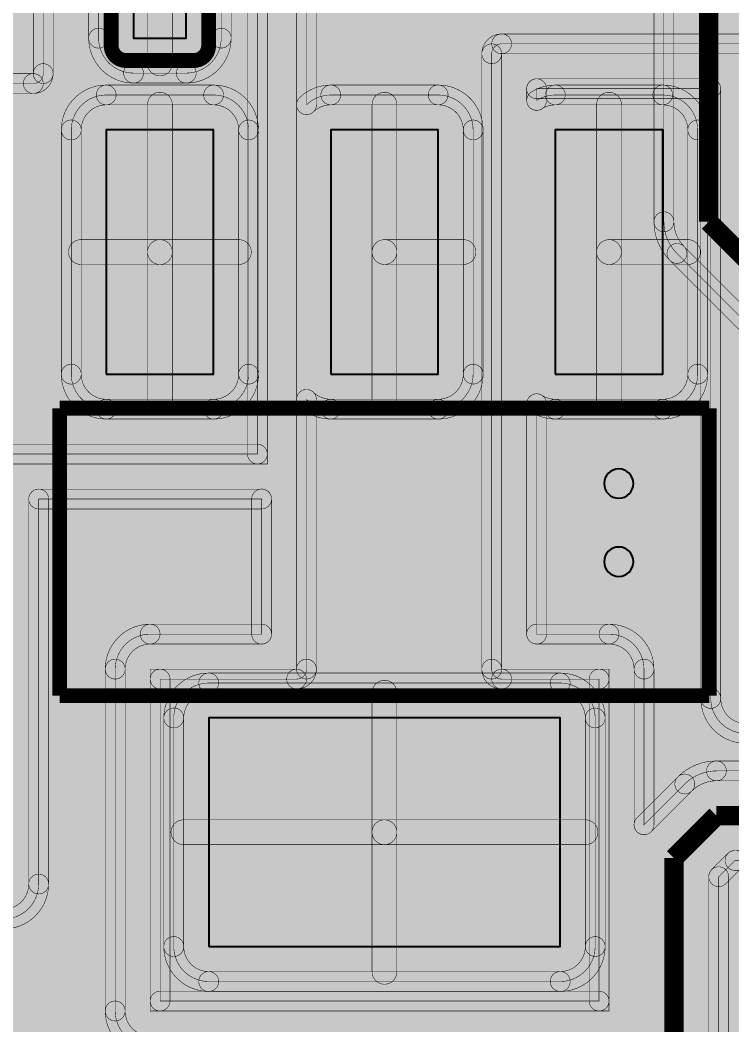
# Model space of a CAD drawing. Header units: millimetres. Extents: x -1.3 to 38.5, y -5.8 to 28.1.
# Drawn here: x 16.97 to 24.26, y 9.66 to 19.94 of the extents above; entities that cross this region are included whole.
import ezdxf

# ---------------------------------------------------------------- set-up
doc = ezdxf.new("R2010")
doc.units = ezdxf.units.MM
for name, color, linetype, true_color in [('Bottom Layer', 7, 'Continuous', 0x008400), ('Hole Layer', 7, 'Continuous', 0xc2c2c2), ('Top Layer', 7, 'Continuous', 0xff0000), ('Top Silkscreen Layer', 7, 'Continuous', 0x008484)]:
    doc.layers.add(name, color=color, linetype=linetype, true_color=true_color)

msp = doc.modelspace()

# ---------------------------------------------------------------- hatches: boundary and pattern name
at = {"layer": 'Bottom Layer'}
for points in [[(35.642, 25.642), (35.642, 0.358), (0.358, 0.358), (0.358, 25.642)], [(26.342, 14.9), (27, 14.242), (27.658, 14.9), (27, 15.558), (26.99, 15.558), (24.478, 18.07), (24.478, 23.192), (24.87, 23.192), (25.228, 23.55), (25.228, 25.25), (24.87, 25.608), (23.17, 25.608), (22.812, 25.25), (22.812, 23.55), (23.17, 23.192), (23.562, 23.192), (23.562, 17.88), (23.562, 17.88), (23.696, 17.556), (23.696, 17.556), (26.342, 14.91)], [(23.664, 17.88), (23.46, 17.88), (23.46, 23.192), (23.664, 23.192)], [(23.46, 17.88), (23.664, 17.88), (23.664, 17.88), (23.46, 17.88)], [(23.624, 17.484), (23.46, 17.88), (23.664, 17.88), (23.768, 17.628)], [(23.624, 17.484), (23.768, 17.628), (23.768, 17.628), (23.624, 17.484)], [(23.624, 17.484), (23.768, 17.628), (26.414, 14.982), (26.27, 14.838)]]:
    msp.add_hatch(color=256, dxfattribs=at).paths.add_polyline_path(points)
at = {"layer": 'Top Layer'}
for points in [[(35.642, 25.642), (35.642, 0.358), (0.358, 0.358), (0.358, 25.642), (24.873, 25.642), (24.847, 25.608), (23.17, 25.608), (22.812, 25.25), (22.812, 23.55), (23.17, 23.192), (24.282, 23.192), (24.282, 22.766), (24.198, 22.685), (23.372, 22.685), (23.085, 22.828), (22.295, 22.828), (22.145, 22.795), (21.995, 22.828), (21.205, 22.828), (20.847, 22.47), (20.847, 21.93), (21.205, 21.572), (21.995, 21.572), (22.145, 21.605), (22.295, 21.572), (23.085, 21.572), (23.372, 21.715), (24.198, 21.715), (24.292, 21.628), (24.205, 21.628), (23.847, 21.27), (23.847, 20.805), (19.843, 20.805), (19.5, 21.058), (19.5, 21.058), (19.028, 21.058), (19.028, 21.64), (18.67, 21.998), (18.13, 21.998), (17.772, 21.64), (17.772, 21.058), (17.103, 21.058), (17.103, 21.058), (16.745, 20.7), (16.745, 20.7), (16.745, 19.755), (16.033, 19.755), (16.041, 19.83), (16.041, 20.37), (15.683, 20.728), (15.117, 20.728), (14.967, 20.695), (14.817, 20.728), (14.252, 20.728), (13.893, 20.37), (13.893, 19.83), (14.049, 19.535), (14.049, 19.528), (14.015, 19.528), (13.729, 19.385), (8.618, 19.385), (8.618, 19.385), (8.275, 19.243), (8.275, 19.243), (8.007, 18.975), (8.007, 18.975), (7.865, 18.632), (7.865, 18.632), (7.865, 18.49), (7.717, 18.2), (7.717, 17.2), (8.075, 16.842), (8.625, 16.842), (8.825, 16.903), (9.025, 16.842), (9.575, 16.842), (9.642, 16.848), (9.542, 16.6), (9.542, 16.6), (9.542, 16.258), (8.8, 16.258), (8.8, 16.258), (8.442, 15.9), (8.442, 15.9), (8.442, 15.758), (8.075, 15.758), (8.075, 15.758), (7.717, 15.4), (7.717, 14.4), (7.865, 14.11), (7.865, 14.032), (7.826, 13.87), (7.826, 13.33), (8.184, 12.972), (8.442, 12.972), (8.442, 12.927), (8.375, 12.933), (6.965, 12.933), (6.965, 12.933), (6.607, 12.575), (6.607, 12.575), (6.607, 11.225), (6.607, 11.225), (6.965, 10.867), (8.375, 10.867), (8.375, 10.867), (8.442, 10.873), (8.442, 9.758), (7.5, 9.758), (7.5, 9.758), (7.142, 9.4), (7.142, 9.4), (7.142, 1.436), (7.142, 1.436), (7.5, 1.078), (7.5, 1.078), (19.1, 1.078), (19.1, 1.078), (19.458, 1.436), (19.458, 1.436), (19.458, 3.642), (25.142, 3.642), (25.142, 3.594), (24.935, 3.628), (24.3, 3.083), (23.665, 3.628), (23.03, 3.083), (22.395, 3.628), (21.753, 2.986), (21.753, 1.604), (22.395, 0.962), (23.03, 1.507), (23.665, 0.962), (24.3, 1.507), (24.935, 0.962), (25.142, 0.996), (25.142, 0.9), (25.142, 0.9), (25.5, 0.542), (25.5, 0.542), (27.4, 0.542), (27.4, 0.542), (27.758, 0.9), (27.758, 0.9), (27.758, 5.708), (27.758, 5.708), (27.4, 6.066), (27.4, 6.066), (21.308, 6.066), (21.308, 6.8), (20.95, 7.158), (20.05, 7.158), (19.692, 6.8), (19.692, 6.066), (17.693, 6.066), (17.693, 6.066), (17.335, 5.708), (17.335, 5.708), (17.335, 5.658), (16.105, 5.658), (16.787, 6.77), (15.54, 8.017), (14.293, 6.77), (14.975, 5.658), (14.2, 5.658), (14.2, 5.658), (13.842, 5.3), (13.842, 5.3), (13.842, 5.15), (13, 5.477), (11.753, 4.23), (12.557, 3.064), (10.903, 3.064), (11.707, 4.23), (11.025, 5.342), (11.8, 5.342), (11.8, 5.342), (12.158, 5.7), (12.158, 5.7), (12.158, 5.85), (13, 5.523), (14.247, 6.77), (13, 8.017), (12.158, 7.69), (12.158, 9.4), (12.158, 9.4), (11.8, 9.758), (11.258, 9.758), (11.258, 12.206), (11.6, 11.954), (11.6, 11.954), (13.187, 11.954), (13.142, 11.78), (13.142, 11.42), (13.5, 11.062), (14.144, 11.062), (14.5, 10.742), (14.5, 10.742), (16.8, 10.742), (16.8, 10.742), (17.158, 11.1), (17.158, 11.1), (17.158, 15.042), (19.442, 15.042), (19.442, 13.658), (18.3, 13.658), (18.3, 13.658), (17.942, 13.3), (17.942, 13.3), (17.942, 9.8), (17.942, 9.8), (18.3, 9.442), (23, 9.442), (23, 9.442), (23.207, 9.508), (23.207, 8.846), (23.03, 8.493), (22.395, 9.038), (21.753, 8.396), (21.753, 7.014), (22.395, 6.372), (23.03, 6.917), (23.665, 6.372), (24.3, 6.917), (24.935, 6.372), (25.57, 6.917), (26.205, 6.372), (26.847, 7.014), (26.847, 7.22), (27.605, 7.22), (27.605, 7.22), (27.754, 7.243), (27.8, 7.242), (28.458, 7.9), (27.8, 8.558), (27.209, 8.19), (26.847, 8.19), (26.847, 8.396), (26.751, 8.735), (26.751, 8.934), (26.907, 9.23), (26.907, 9.77), (26.688, 10.1), (26.907, 10.43), (26.907, 10.97), (26.549, 11.328), (25.983, 11.328), (25.833, 11.295), (25.683, 11.328), (25.117, 11.328), (24.759, 10.97), (24.759, 10.43), (24.915, 10.134), (24.915, 10.066), (24.759, 9.77), (24.759, 9.545), (24.592, 9.378), (24.592, 9.378), (24.45, 9.035), (24.45, 9.035), (24.45, 8.817), (24.3, 8.493), (24.123, 8.846), (24.123, 11.175), (24.29, 11.342), (28.4, 11.342), (28.4, 11.342), (28.724, 11.476), (28.724, 11.476), (29.024, 11.776), (29.024, 11.776), (29.074, 11.836), (29.1, 11.835), (29.3, 11.881), (29.5, 11.835), (29.7, 11.881), (29.9, 11.835), (30.1, 11.881), (30.3, 11.835), (30.5, 11.881), (30.7, 11.835), (30.9, 11.881), (31.1, 11.835), (31.3, 11.881), (31.5, 11.835), (31.958, 12.293), (31.958, 12.742), (32.407, 12.742), (32.865, 13.2), (32.819, 13.401), (32.865, 13.601), (32.819, 13.8), (32.865, 14), (32.819, 14.2), (32.865, 14.4), (32.865, 14.417), (33.4, 14.142), (34.058, 14.8), (33.4, 15.458), (33.39, 15.458), (33.324, 15.524), (33.324, 15.524), (33.291, 15.554), (33.291, 15.554), (33.558, 15.9), (33.558, 15.9), (33.558, 16.872), (34.24, 16.872), (34.598, 17.23), (34.598, 17.77), (34.598, 17.77), (34.24, 18.128), (33.558, 18.128), (33.558, 20.5), (33.558, 20.5), (33.2, 20.858), (33.2, 20.858), (27.956, 20.858), (27.956, 22.566), (28.6, 22.042), (29.073, 22.242), (29.94, 22.242), (29.94, 22.242), (30.264, 22.376), (30.264, 22.376), (31.174, 23.286), (31.64, 23.192), (32.848, 24.4), (31.64, 25.608), (30.432, 24.4), (30.526, 23.934), (29.75, 23.158), (29.073, 23.158), (29.035, 23.194), (29.1, 23.192), (30.308, 24.4), (29.1, 25.608), (27.956, 24.787), (27.956, 25.409), (27.956, 25.409), (27.87, 25.642)], [(22.898, 13.198), (22.898, 9.902), (18.402, 9.902), (18.402, 13.198), (19.8, 13.198), (19.8, 13.198), (19.902, 13.3), (19.902, 13.3), (19.902, 16.062), (20.15, 15.962), (21.25, 15.962), (21.608, 16.32), (21.608, 18.82), (21.25, 19.178), (20.15, 19.178), (19.902, 19.078), (19.902, 20.345), (25.145, 20.345), (25.221, 20.38), (25.221, 20.38), (25.295, 20.372), (26.085, 20.372), (26.443, 20.73), (26.443, 21.27), (26.107, 21.628), (26.274, 21.93), (26.274, 22.47), (25.916, 22.828), (25.35, 22.828), (25.252, 22.815), (25.252, 23.653), (25.252, 23.653), (25.247, 23.727), (25.247, 25.308), (25.763, 25.308), (25.352, 24.4), (26.56, 23.192), (27.496, 23.636), (27.496, 20.5), (27.598, 20.398), (27.598, 20.398), (33.098, 20.398), (33.098, 18.128), (32.36, 18.128), (32.002, 17.77), (32.002, 17.23), (32.002, 17.23), (32.36, 16.872), (33.098, 16.872), (33.098, 16.002), (32.865, 16.002), (32.407, 16.458), (31.958, 16.458), (31.958, 16.657), (31.958, 16.907), (31.958, 17.5), (31.958, 17.5), (31.949, 17.591), (31.958, 17.7), (31.902, 17.967), (31.902, 19.6), (31.8, 19.702), (31.8, 19.702), (25.1, 19.702), (24.998, 19.6), (24.998, 19.6), (24.998, 16.9), (25.1, 16.798), (25.1, 16.798), (26.845, 16.798), (26.947, 16.9), (26.947, 16.9), (26.947, 16.975), (26.995, 16.972), (27.785, 16.972), (28.143, 17.316), (28.2, 17.298), (28.2, 17.298), (28.461, 17.298), (28.242, 16.907), (28.242, 16.458), (27.793, 16.458), (27.546, 16.386), (27.4, 16.386), (27.1, 16.458), (26.801, 16.386), (25.1, 16.386), (24.998, 16.285), (24.998, 16.285), (24.998, 13.8), (25.1, 13.698), (25.1, 13.698), (25.172, 13.698), (25.172, 13.102), (24.502, 13.102), (24.502, 19.6), (24.4, 19.702), (24.4, 19.702), (21.9, 19.702), (21.798, 19.6), (21.798, 19.6), (21.798, 13.3), (21.9, 13.198), (21.9, 13.198)], [(15.984, 11.202), (16.058, 11.42), (16.058, 11.78), (15.7, 12.138), (14.77, 12.138), (14.77, 12.138), (14.602, 12.096), (14.602, 12.428), (14.778, 12.382), (16.279, 12.382), (16.637, 12.74), (16.637, 16.06), (16.279, 16.418), (14.778, 16.418), (14.778, 16.418), (14.602, 16.372), (14.602, 16.698), (14.955, 16.698), (15.057, 16.8), (15.057, 16.8), (15.057, 17.084), (15.15, 17.072), (15.716, 17.072), (16.074, 17.43), (16.074, 17.97), (15.908, 18.272), (16.253, 18.63), (16.253, 19.17), (16.231, 19.295), (17.103, 19.295), (17.205, 19.397), (17.205, 19.397), (17.205, 20.598), (17.775, 20.598), (17.772, 20.55), (17.772, 19.76), (18.13, 19.402), (18.67, 19.402), (19.028, 19.76), (19.028, 20.55), (19.025, 20.598), (19.398, 20.598), (19.398, 15.502), (16.8, 15.502), (16.8, 15.502), (16.698, 15.4), (16.698, 15.4), (16.698, 11.202)], [(17.306, 19.397), (17.103, 19.397), (17.103, 20.598), (17.306, 20.598)], [(19.297, 20.598), (19.5, 20.598), (19.5, 15.502), (19.297, 15.502)], [(17.67, 20.55), (17.874, 20.55), (17.874, 19.76), (17.67, 19.76)], [(19.13, 19.76), (18.927, 19.76), (18.927, 20.55), (19.13, 20.55)], [(20.003, 19.078), (19.8, 19.078), (19.8, 20.345), (20.003, 20.345)], [(18.273, 20.155), (18.527, 20.155), (18.527, 19.501), (18.273, 19.501)], [(18.13, 19.3), (17.67, 19.76), (17.874, 19.76), (18.13, 19.503)], [(19.13, 19.76), (18.67, 19.3), (18.67, 19.503), (18.927, 19.76)], [(21.697, 19.6), (21.9, 19.803), (21.9, 19.6)], [(21.9, 19.6), (21.9, 19.803), (24.4, 19.803), (24.4, 19.6)], [(21.697, 19.6), (21.9, 19.6), (21.9, 19.6), (21.697, 19.6)], [(21.9, 13.3), (21.697, 13.3), (21.697, 19.6), (21.9, 19.6)], [(18.13, 19.3), (18.13, 19.503), (18.67, 19.503), (18.67, 19.3)], [(16.231, 19.193), (16.231, 19.397), (17.103, 19.397), (17.103, 19.193)], [(17.306, 19.397), (17.103, 19.193), (17.103, 19.397)], [(17.306, 19.397), (17.103, 19.397), (17.103, 19.397), (17.306, 19.397)], [(22.258, 19.14), (22.258, 19.344), (24.042, 19.344), (24.042, 19.14)], [(17.39, 18.82), (17.85, 19.28), (17.85, 19.077), (17.594, 18.82)], [(17.85, 19.077), (17.85, 19.28), (18.95, 19.28), (18.95, 19.077)], [(18.95, 19.28), (19.41, 18.82), (19.207, 18.82), (18.95, 19.077)], [(19.831, 19.151), (20.15, 19.28), (20.15, 19.077), (19.972, 19.005)], [(20.15, 19.077), (20.15, 19.28), (21.25, 19.28), (21.25, 19.077)], [(21.25, 19.28), (21.71, 18.82), (21.507, 18.82), (21.25, 19.077)], [(22.36, 19.122), (22.157, 19.122), (22.157, 19.242), (22.36, 19.242)], [(22.204, 19.208), (22.45, 19.28), (22.45, 19.077), (22.313, 19.037)], [(23.358, 11.706), (23.358, 13.3), (23.358, 13.3), (23, 13.658), (23, 13.658), (22.258, 13.658), (22.258, 16.018), (22.45, 15.962), (23.55, 15.962), (23.908, 16.32), (23.908, 18.82), (23.55, 19.178), (22.45, 19.178), (22.258, 19.122), (22.258, 19.242), (24.042, 19.242), (24.042, 13), (24.042, 13), (24.4, 12.642), (24.4, 12.642), (27, 12.642), (27, 12.642), (27.358, 13), (27.358, 13), (27.358, 13.042), (27.363, 13.042), (27.793, 12.742), (28.242, 12.742), (28.242, 12.543), (28.242, 12.293), (28.242, 12.29), (28.21, 12.258), (24.1, 12.258), (24.1, 12.258), (23.776, 12.124), (23.776, 12.124)], [(22.45, 19.077), (22.45, 19.28), (23.55, 19.28), (23.55, 19.077)], [(23.55, 19.28), (24.01, 18.82), (23.807, 18.82), (23.55, 19.077)], [(23.94, 19.242), (24.144, 19.242), (24.144, 13), (23.94, 13)], [(17.492, 16.32), (17.85, 15.962), (18.95, 15.962), (19.308, 16.32), (19.308, 18.82), (18.95, 19.178), (17.85, 19.178), (17.492, 18.82)], [(18.527, 17.57), (18.273, 17.57), (18.273, 19.079), (18.527, 19.079)], [(20.827, 17.57), (20.573, 17.57), (20.573, 19.079), (20.827, 19.079)], [(23.127, 17.57), (22.873, 17.57), (22.873, 19.079), (23.127, 19.079)], [(17.39, 18.82), (17.594, 18.82), (17.594, 16.32), (17.39, 16.32)], [(19.41, 16.32), (19.207, 16.32), (19.207, 18.82), (19.41, 18.82)], [(21.71, 16.32), (21.507, 16.32), (21.507, 18.82), (21.71, 18.82)], [(24.01, 16.32), (23.807, 16.32), (23.807, 18.82), (24.01, 18.82)], [(17.591, 17.443), (17.591, 17.697), (18.4, 17.697), (18.4, 17.443)], [(18.4, 17.443), (18.4, 17.697), (19.209, 17.697), (19.209, 17.443)], [(20.7, 17.443), (20.7, 17.697), (21.509, 17.697), (21.509, 17.443)], [(23, 17.443), (23, 17.697), (23.809, 17.697), (23.809, 17.443)], [(18.273, 17.57), (18.527, 17.57), (18.527, 16.061), (18.273, 16.061)], [(20.573, 17.57), (20.827, 17.57), (20.827, 16.061), (20.573, 16.061)], [(22.873, 17.57), (23.127, 17.57), (23.127, 16.061), (22.873, 16.061)], [(17.85, 15.86), (17.39, 16.32), (17.594, 16.32), (17.85, 16.063)], [(19.41, 16.32), (18.95, 15.86), (18.95, 16.063), (19.207, 16.32)], [(21.71, 16.32), (21.25, 15.86), (21.25, 16.063), (21.507, 16.32)], [(24.01, 16.32), (23.55, 15.86), (23.55, 16.063), (23.807, 16.32)], [(17.85, 15.86), (17.85, 16.063), (18.95, 16.063), (18.95, 15.86)], [(20.003, 13.3), (19.8, 13.3), (19.8, 16.062), (20.003, 16.062)], [(20.15, 15.86), (19.831, 15.989), (19.972, 16.135), (20.15, 16.063)], [(20.15, 15.86), (20.15, 16.063), (21.25, 16.063), (21.25, 15.86)], [(22.45, 15.86), (22.204, 15.932), (22.313, 16.103), (22.45, 16.063)], [(22.45, 15.86), (22.45, 16.063), (23.55, 16.063), (23.55, 15.86)], [(22.36, 13.658), (22.157, 13.658), (22.157, 16.018), (22.36, 16.018)], [(16.8, 15.4), (16.8, 15.603), (19.398, 15.603), (19.398, 15.4)], [(17.158, 14.94), (17.158, 15.143), (19.442, 15.143), (19.442, 14.94)], [(17.26, 11.1), (17.057, 11.1), (17.057, 15.042), (17.26, 15.042)], [(19.34, 15.042), (19.544, 15.042), (19.544, 13.658), (19.34, 13.658)], [(17.84, 13.3), (18.3, 13.76), (18.3, 13.557), (18.044, 13.3)], [(18.3, 13.557), (18.3, 13.76), (19.442, 13.76), (19.442, 13.557)], [(18.3, 13.557), (18.3, 13.76), (18.3, 13.76), (18.3, 13.557)], [(22.258, 13.557), (22.258, 13.76), (23, 13.76), (23, 13.557)], [(23, 13.76), (23.46, 13.3), (23.257, 13.3), (23, 13.557)], [(23, 13.557), (23, 13.76), (23, 13.76), (23, 13.557)], [(17.84, 13.3), (18.044, 13.3), (18.044, 13.3), (17.84, 13.3)], [(17.84, 13.3), (18.044, 13.3), (18.044, 9.8), (17.84, 9.8)], [(18.402, 13.097), (18.402, 13.3), (19.8, 13.3), (19.8, 13.097)], [(19.8, 13.097), (19.8, 13.3), (19.8, 13.3), (19.8, 13.097)], [(20.003, 13.3), (19.8, 13.097), (19.8, 13.3)], [(20.003, 13.3), (19.8, 13.3), (19.8, 13.3), (20.003, 13.3)], [(21.9, 13.097), (21.697, 13.3), (21.9, 13.3)], [(21.9, 13.097), (21.9, 13.3), (21.9, 13.3), (21.9, 13.097)], [(21.9, 13.097), (21.9, 13.3), (22.898, 13.3), (22.898, 13.097)], [(23.46, 11.706), (23.257, 11.706), (23.257, 13.3), (23.46, 13.3)], [(23.46, 13.3), (23.257, 13.3), (23.257, 13.3), (23.46, 13.3)], [(18.3, 13.198), (18.503, 13.198), (18.503, 9.902), (18.3, 9.902)], [(18.44, 12.8), (18.9, 13.26), (18.9, 13.057), (18.644, 12.8)], [(18.9, 13.057), (18.9, 13.26), (22.5, 13.26), (22.5, 13.057)], [(22.5, 13.26), (22.96, 12.8), (22.757, 12.8), (22.5, 13.057)], [(22.797, 13.198), (23, 13.198), (23, 9.902), (22.797, 9.902)], [(22.5, 10.102), (22.858, 10.46), (22.858, 12.8), (22.5, 13.158), (18.9, 13.158), (18.542, 12.8), (18.542, 10.46), (18.542, 10.46), (18.9, 10.102)], [(20.827, 11.63), (20.573, 11.63), (20.573, 13.059), (20.827, 13.059)], [(23.94, 13), (24.144, 13), (24.144, 13), (23.94, 13)], [(24.4, 12.54), (23.94, 13), (24.144, 13), (24.4, 12.743)], [(18.44, 12.8), (18.644, 12.8), (18.644, 10.46), (18.44, 10.46)], [(22.96, 10.46), (22.757, 10.46), (22.757, 12.8), (22.96, 12.8)], [(23.704, 12.196), (24.1, 12.36), (24.1, 12.157), (23.848, 12.052)], [(24.1, 12.157), (24.1, 12.36), (28.21, 12.36), (28.21, 12.157)], [(24.1, 12.157), (24.1, 12.36), (24.1, 12.36), (24.1, 12.157)], [(23.43, 11.634), (23.286, 11.778), (23.704, 12.196), (23.848, 12.052)], [(23.848, 12.052), (23.704, 12.196), (23.704, 12.196), (23.848, 12.052)], [(18.641, 11.503), (18.641, 11.757), (20.7, 11.757), (20.7, 11.503)], [(20.7, 11.503), (20.7, 11.757), (22.759, 11.757), (22.759, 11.503)], [(20.573, 11.63), (20.827, 11.63), (20.827, 10.201), (20.573, 10.201)], [(24.195, 11.103), (24.051, 11.247), (24.218, 11.414), (24.362, 11.27)], [(24.225, 8.846), (24.022, 8.846), (24.022, 11.175), (24.225, 11.175)], [(17.26, 11.1), (16.8, 10.64), (16.8, 10.843), (17.057, 11.1)], [(17.26, 11.1), (17.057, 11.1), (17.057, 11.1), (17.26, 11.1)], [(18.44, 10.46), (18.644, 10.46), (18.644, 10.46), (18.44, 10.46)], [(18.9, 10), (18.44, 10.46), (18.644, 10.46), (18.9, 10.204)], [(22.96, 10.46), (22.5, 10), (22.5, 10.204), (22.757, 10.46)], [(18.9, 10), (18.9, 10.204), (22.5, 10.204), (22.5, 10)], [(18.402, 9.8), (18.402, 10.003), (22.898, 10.003), (22.898, 9.8)], [(17.84, 9.8), (18.044, 9.8), (18.044, 9.8), (17.84, 9.8)], [(18.3, 9.34), (17.84, 9.8), (18.044, 9.8), (18.3, 9.543)]]:
    msp.add_hatch(color=256, dxfattribs=at).paths.add_polyline_path(points)

# ---------------------------------------------------------------- linework, layer by layer
at = {"layer": 'Bottom Layer', "const_width": 0.00508}
for points in [[(26.342, 14.9, 0.414214), (27, 14.242, 0.414214), (27.658, 14.9, 0.414214), (27, 15.558, 0.003857), (26.99, 15.558), (24.478, 18.07), (24.478, 23.192), (24.87, 23.192, 0.414214), (25.228, 23.55), (25.228, 25.25, 0.414214), (24.87, 25.608), (23.17, 25.608, 0.414214), (22.812, 25.25), (22.812, 23.55, 0.414214), (23.17, 23.192), (23.562, 23.192), (23.562, 17.88), (23.562, 17.88, 0.198912), (23.696, 17.556), (23.696, 17.556), (26.342, 14.91, 0.003857)], [(23.664, 17.88, -1), (23.46, 17.88), (23.46, 23.192, -1), (23.664, 23.192)], [(23.46, 17.88, -1), (23.664, 17.88), (23.664, 17.88, -1), (23.46, 17.88)], [(23.624, 17.484, -0.198912), (23.46, 17.88, -1), (23.664, 17.88, 0.198912), (23.768, 17.628, -1)], [(23.624, 17.484, -1), (23.768, 17.628), (23.768, 17.628, -1), (23.624, 17.484)], [(23.624, 17.484, -1), (23.768, 17.628), (26.414, 14.982, -1), (26.27, 14.838)]]:
    msp.add_lwpolyline(points, format="xyb", close=True, dxfattribs=at)
at = {"layer": 'Bottom Layer', "const_width": 0.2}
for points in [[(24.02, 17.88), (24.02, 24.4)], [(27, 14.9), (24.02, 17.88)]]:
    msp.add_lwpolyline(points, dxfattribs=at)
at = {"layer": 'Hole Layer'}
for points in [[(22.95, 15.2, 1), (23.25, 15.2), (23.25, 15.2, 1), (22.95, 15.2)], [(22.95, 14.4, 1), (23.25, 14.4), (23.25, 14.4, 1), (22.95, 14.4)]]:
    msp.add_lwpolyline(points, format="xyb", dxfattribs=at)
at = {"layer": 'Top Layer', "const_width": 0.00508}
msp.add_lwpolyline([(17.103, 20.7), (19.5, 20.7), (19.5, 15.4), (16.8, 15.4), (16.8, 11.1), (14.5, 11.1), (14.5, 16.8), (14.955, 16.8), (14.955, 19.397), (17.103, 19.397)], close=True, dxfattribs=at)
for points in [[(17.306, 19.397, -1), (17.103, 19.397), (17.103, 20.598, -1), (17.306, 20.598)], [(19.297, 20.598, -1), (19.5, 20.598), (19.5, 15.502, -1), (19.297, 15.502)], [(17.67, 20.55, -1), (17.874, 20.55), (17.874, 19.76, -1), (17.67, 19.76)], [(19.13, 19.76, -1), (18.927, 19.76), (18.927, 20.55, -1), (19.13, 20.55)], [(20.003, 19.078, -1), (19.8, 19.078), (19.8, 20.345, -1), (20.003, 20.345)], [(18.273, 20.155, -1), (18.527, 20.155), (18.527, 19.501, -1), (18.273, 19.501)], [(18.13, 19.3, -0.414214), (17.67, 19.76, -1), (17.874, 19.76, 0.414214), (18.13, 19.503, -1)], [(19.13, 19.76, -0.414214), (18.67, 19.3, -1), (18.67, 19.503, 0.414214), (18.927, 19.76, -1)], [(21.697, 19.6, -0.414214), (21.9, 19.803, -1), (21.9, 19.6, -1)], [(21.9, 19.6, -1), (21.9, 19.803), (24.4, 19.803, -1), (24.4, 19.6)], [(21.697, 19.6, -1), (21.9, 19.6), (21.9, 19.6, -1), (21.697, 19.6)], [(21.9, 13.3, -1), (21.697, 13.3), (21.697, 19.6, -1), (21.9, 19.6)], [(17.306, 19.397, -0.414214), (17.103, 19.193, -1), (17.103, 19.397, -1)], [(17.306, 19.397, -1), (17.103, 19.397), (17.103, 19.397, -1), (17.306, 19.397)], [(18.13, 19.3, -1), (18.13, 19.503), (18.67, 19.503, -1), (18.67, 19.3)], [(16.231, 19.193, -1), (16.231, 19.397), (17.103, 19.397, -1), (17.103, 19.193)], [(22.36, 19.122, -1), (22.157, 19.122), (22.157, 19.242, -1), (22.36, 19.242)], [(22.258, 19.14, -1), (22.258, 19.344), (24.042, 19.344, -1), (24.042, 19.14)], [(23.94, 19.242, -1), (24.144, 19.242), (24.144, 13, -1), (23.94, 13)], [(17.39, 18.82, -0.414214), (17.85, 19.28, -1), (17.85, 19.077, 0.414214), (17.594, 18.82, -1)], [(17.85, 19.077, -1), (17.85, 19.28), (18.95, 19.28, -1), (18.95, 19.077)], [(18.95, 19.28, -0.414214), (19.41, 18.82, -1), (19.207, 18.82, 0.414214), (18.95, 19.077, -1)], [(19.831, 19.151, -0.193995), (20.15, 19.28, -1), (20.15, 19.077, 0.193995), (19.972, 19.005, -1)], [(20.15, 19.077, -1), (20.15, 19.28), (21.25, 19.28, -1), (21.25, 19.077)], [(21.25, 19.28, -0.414214), (21.71, 18.82, -1), (21.507, 18.82, 0.414214), (21.25, 19.077, -1)], [(22.204, 19.208, -0.142263), (22.45, 19.28, -1), (22.45, 19.077, 0.142263), (22.313, 19.037, -1)], [(22.45, 19.077, -1), (22.45, 19.28), (23.55, 19.28, -1), (23.55, 19.077)], [(23.55, 19.28, -0.414214), (24.01, 18.82, -1), (23.807, 18.82, 0.414214), (23.55, 19.077, -1)], [(17.492, 16.32, 0.414214), (17.85, 15.962), (18.95, 15.962, 0.414214), (19.308, 16.32), (19.308, 18.82, 0.414214), (18.95, 19.178), (17.85, 19.178, 0.414214), (17.492, 18.82)], [(18.527, 17.57, -1), (18.273, 17.57), (18.273, 19.079, -1), (18.527, 19.079)], [(20.827, 17.57, -1), (20.573, 17.57), (20.573, 19.079, -1), (20.827, 19.079)], [(23.127, 17.57, -1), (22.873, 17.57), (22.873, 19.079, -1), (23.127, 19.079)], [(17.39, 18.82, -1), (17.594, 18.82), (17.594, 16.32, -1), (17.39, 16.32)], [(19.41, 16.32, -1), (19.207, 16.32), (19.207, 18.82, -1), (19.41, 18.82)], [(21.71, 16.32, -1), (21.507, 16.32), (21.507, 18.82, -1), (21.71, 18.82)], [(24.01, 16.32, -1), (23.807, 16.32), (23.807, 18.82, -1), (24.01, 18.82)], [(17.591, 17.443, -1), (17.591, 17.697), (18.4, 17.697, -1), (18.4, 17.443)], [(18.273, 17.57, -1), (18.527, 17.57), (18.527, 16.061, -1), (18.273, 16.061)], [(18.4, 17.443, -1), (18.4, 17.697), (19.209, 17.697, -1), (19.209, 17.443)], [(20.573, 17.57, -1), (20.827, 17.57), (20.827, 16.061, -1), (20.573, 16.061)], [(20.7, 17.443, -1), (20.7, 17.697), (21.509, 17.697, -1), (21.509, 17.443)], [(22.873, 17.57, -1), (23.127, 17.57), (23.127, 16.061, -1), (22.873, 16.061)], [(23, 17.443, -1), (23, 17.697), (23.809, 17.697, -1), (23.809, 17.443)], [(17.85, 15.86, -0.414214), (17.39, 16.32, -1), (17.594, 16.32, 0.414214), (17.85, 16.063, -1)], [(19.41, 16.32, -0.414214), (18.95, 15.86, -1), (18.95, 16.063, 0.414214), (19.207, 16.32, -1)], [(21.71, 16.32, -0.414214), (21.25, 15.86, -1), (21.25, 16.063, 0.414214), (21.507, 16.32, -1)], [(24.01, 16.32, -0.414214), (23.55, 15.86, -1), (23.55, 16.063, 0.414214), (23.807, 16.32, -1)], [(20.003, 13.3, -1), (19.8, 13.3), (19.8, 16.062, -1), (20.003, 16.062)], [(20.15, 15.86, -0.193995), (19.831, 15.989, -1), (19.972, 16.135, 0.193995), (20.15, 16.063, -1)], [(17.85, 15.86, -1), (17.85, 16.063), (18.95, 16.063, -1), (18.95, 15.86)], [(20.15, 15.86, -1), (20.15, 16.063), (21.25, 16.063, -1), (21.25, 15.86)], [(22.36, 13.658, -1), (22.157, 13.658), (22.157, 16.018, -1), (22.36, 16.018)], [(22.45, 15.86, -0.142263), (22.204, 15.932, -1), (22.313, 16.103, 0.142263), (22.45, 16.063, -1)], [(22.45, 15.86, -1), (22.45, 16.063), (23.55, 16.063, -1), (23.55, 15.86)], [(16.8, 15.4, -1), (16.8, 15.603), (19.398, 15.603, -1), (19.398, 15.4)], [(17.26, 11.1, -1), (17.057, 11.1), (17.057, 15.042, -1), (17.26, 15.042)], [(17.158, 14.94, -1), (17.158, 15.143), (19.442, 15.143, -1), (19.442, 14.94)], [(19.34, 15.042, -1), (19.544, 15.042), (19.544, 13.658, -1), (19.34, 13.658)], [(17.84, 13.3, -0.414214), (18.3, 13.76, -1), (18.3, 13.557, 0.414214), (18.044, 13.3, -1)], [(18.3, 13.557, -1), (18.3, 13.76), (19.442, 13.76, -1), (19.442, 13.557)], [(18.3, 13.557, -1), (18.3, 13.76), (18.3, 13.76, -1), (18.3, 13.557)], [(22.258, 13.557, -1), (22.258, 13.76), (23, 13.76, -1), (23, 13.557)], [(23, 13.76, -0.414214), (23.46, 13.3, -1), (23.257, 13.3, 0.414214), (23, 13.557, -1)], [(23, 13.557, -1), (23, 13.76), (23, 13.76, -1), (23, 13.557)], [(17.84, 13.3, -1), (18.044, 13.3), (18.044, 13.3, -1), (17.84, 13.3)], [(17.84, 13.3, -1), (18.044, 13.3), (18.044, 9.8, -1), (17.84, 9.8)], [(20.003, 13.3, -0.414214), (19.8, 13.097, -1), (19.8, 13.3, -1)], [(20.003, 13.3, -1), (19.8, 13.3), (19.8, 13.3, -1), (20.003, 13.3)], [(21.9, 13.097, -0.414214), (21.697, 13.3, -1), (21.9, 13.3, -1)], [(23.46, 11.706, -1), (23.257, 11.706), (23.257, 13.3, -1), (23.46, 13.3)], [(23.46, 13.3, -1), (23.257, 13.3), (23.257, 13.3, -1), (23.46, 13.3)], [(18.3, 13.198, -1), (18.503, 13.198), (18.503, 9.902, -1), (18.3, 9.902)], [(18.402, 13.097, -1), (18.402, 13.3), (19.8, 13.3, -1), (19.8, 13.097)], [(19.8, 13.097, -1), (19.8, 13.3), (19.8, 13.3, -1), (19.8, 13.097)], [(21.9, 13.097, -1), (21.9, 13.3), (21.9, 13.3, -1), (21.9, 13.097)], [(21.9, 13.097, -1), (21.9, 13.3), (22.898, 13.3, -1), (22.898, 13.097)], [(22.797, 13.198, -1), (23, 13.198), (23, 9.902, -1), (22.797, 9.902)], [(18.44, 12.8, -0.414214), (18.9, 13.26, -1), (18.9, 13.057, 0.414214), (18.644, 12.8, -1)], [(18.9, 13.057, -1), (18.9, 13.26), (22.5, 13.26, -1), (22.5, 13.057)], [(20.827, 11.63, -1), (20.573, 11.63), (20.573, 13.059, -1), (20.827, 13.059)], [(22.5, 13.26, -0.414214), (22.96, 12.8, -1), (22.757, 12.8, 0.414214), (22.5, 13.057, -1)], [(22.5, 10.102, 0.414214), (22.858, 10.46), (22.858, 12.8, 0.414214), (22.5, 13.158), (18.9, 13.158, 0.414214), (18.542, 12.8), (18.542, 10.46), (18.542, 10.46, 0.414214), (18.9, 10.102)], [(23.94, 13, -1), (24.144, 13), (24.144, 13, -1), (23.94, 13)], [(24.4, 12.54, -0.414214), (23.94, 13, -1), (24.144, 13, 0.414214), (24.4, 12.743, -1)], [(18.44, 12.8, -1), (18.644, 12.8), (18.644, 10.46, -1), (18.44, 10.46)], [(22.96, 10.46, -1), (22.757, 10.46), (22.757, 12.8, -1), (22.96, 12.8)], [(23.704, 12.196, -0.198912), (24.1, 12.36, -1), (24.1, 12.157, 0.198912), (23.848, 12.052, -1)], [(24.1, 12.157, -1), (24.1, 12.36), (28.21, 12.36, -1), (28.21, 12.157)], [(24.1, 12.157, -1), (24.1, 12.36), (24.1, 12.36, -1), (24.1, 12.157)], [(23.43, 11.634, -1), (23.286, 11.778), (23.704, 12.196, -1), (23.848, 12.052)], [(23.848, 12.052, -1), (23.704, 12.196), (23.704, 12.196, -1), (23.848, 12.052)], [(18.641, 11.503, -1), (18.641, 11.757), (20.7, 11.757, -1), (20.7, 11.503)], [(20.573, 11.63, -1), (20.827, 11.63), (20.827, 10.201, -1), (20.573, 10.201)], [(20.7, 11.503, -1), (20.7, 11.757), (22.759, 11.757, -1), (22.759, 11.503)], [(24.195, 11.103, -1), (24.051, 11.247), (24.218, 11.414, -1), (24.362, 11.27)], [(24.29, 11.24, -1), (24.29, 11.443), (28.4, 11.443, -1), (28.4, 11.24)], [(24.225, 8.846, -1), (24.022, 8.846), (24.022, 11.175, -1), (24.225, 11.175)], [(17.26, 11.1, -0.414214), (16.8, 10.64, -1), (16.8, 10.843, 0.414214), (17.057, 11.1, -1)], [(17.26, 11.1, -1), (17.057, 11.1), (17.057, 11.1, -1), (17.26, 11.1)], [(18.44, 10.46, -1), (18.644, 10.46), (18.644, 10.46, -1), (18.44, 10.46)], [(18.9, 10, -0.414214), (18.44, 10.46, -1), (18.644, 10.46, 0.414214), (18.9, 10.204, -1)], [(22.96, 10.46, -0.414214), (22.5, 10, -1), (22.5, 10.204, 0.414214), (22.757, 10.46, -1)], [(18.9, 10, -1), (18.9, 10.204), (22.5, 10.204, -1), (22.5, 10)], [(18.402, 9.8, -1), (18.402, 10.003), (22.898, 10.003, -1), (22.898, 9.8)], [(17.84, 9.8, -1), (18.044, 9.8), (18.044, 9.8, -1), (17.84, 9.8)], [(18.3, 9.34, -0.414214), (17.84, 9.8, -1), (18.044, 9.8, 0.414214), (18.3, 9.543, -1)]]:
    msp.add_lwpolyline(points, format="xyb", close=True, dxfattribs=at)
for points in [[(16.231, 19.295), (17.103, 19.295, 0.414214), (17.205, 19.397), (17.205, 19.397), (17.205, 20.598), (17.775, 20.598, 0.033929), (17.772, 20.55), (17.772, 19.76, 0.414214), (18.13, 19.402), (18.67, 19.402, 0.414214), (19.028, 19.76), (19.028, 20.55, 0.033929), (19.025, 20.598), (19.398, 20.598), (19.398, 15.502), (16.8, 15.502)], [(24.4, 19.702), (21.9, 19.702, 0.414214), (21.798, 19.6), (21.798, 19.6), (21.798, 13.3, 0.414214), (21.9, 13.198), (21.9, 13.198), (22.898, 13.198), (22.898, 9.902), (18.402, 9.902), (18.402, 13.198), (19.8, 13.198), (19.8, 13.198, 0.414214), (19.902, 13.3), (19.902, 13.3), (19.902, 16.062, 0.193995), (20.15, 15.962), (21.25, 15.962, 0.414214), (21.608, 16.32), (21.608, 18.82, 0.414214), (21.25, 19.178), (20.15, 19.178, 0.193995), (19.902, 19.078), (19.902, 20.345)], [(28.21, 12.258), (24.1, 12.258), (24.1, 12.258, 0.198912), (23.776, 12.124), (23.776, 12.124), (23.358, 11.706), (23.358, 13.3), (23.358, 13.3, 0.414214), (23, 13.658), (23, 13.658), (22.258, 13.658), (22.258, 16.018, 0.142263), (22.45, 15.962), (23.55, 15.962, 0.414214), (23.908, 16.32), (23.908, 18.82, 0.414214), (23.55, 19.178), (22.45, 19.178, 0.142263), (22.258, 19.122), (22.258, 19.242), (24.042, 19.242), (24.042, 13), (24.042, 13, 0.414214), (24.4, 12.642)], [(16.8, 10.742, 0.414214), (17.158, 11.1), (17.158, 11.1), (17.158, 15.042), (19.442, 15.042), (19.442, 13.658), (18.3, 13.658), (18.3, 13.658, 0.414214), (17.942, 13.3), (17.942, 13.3), (17.942, 9.8), (17.942, 9.8, 0.414214), (18.3, 9.442)], [(24.123, 8.846), (24.123, 11.175), (24.29, 11.342), (28.4, 11.342), (28.4, 11.342, 0.198912), (28.724, 11.476), (28.724, 11.476), (29.024, 11.776)]]:
    msp.add_lwpolyline(points, format="xyb", dxfattribs=at)
at = {"layer": 'Top Layer'}
for points in [[(18.67, 20.55), (18.13, 20.55), (18.13, 19.76), (18.67, 19.76)], [(17.85, 16.32), (18.95, 16.32), (18.95, 18.82), (17.85, 18.82)], [(20.15, 16.32), (21.25, 16.32), (21.25, 18.82), (20.15, 18.82)], [(22.45, 16.32), (23.55, 16.32), (23.55, 18.82), (22.45, 18.82)], [(18.9, 10.46), (22.5, 10.46), (22.5, 12.8), (18.9, 12.8)]]:
    msp.add_lwpolyline(points, close=True, dxfattribs=at)
for points, const_width in [([(19.8, 20.447), (19.8, 13.3), (18.3, 13.3), (18.3, 9.8), (23, 9.8), (23, 13.3), (21.9, 13.3), (21.9, 19.6), (24.4, 19.6)], 0.00508), ([(23.665, 11.365), (24.1, 11.8)], 0.2), ([(24.1, 11.8), (28.4, 11.8)], 0.2), ([(23.665, 7.705), (23.665, 11.365)], 0.2)]:
    msp.add_lwpolyline(points, dxfattribs=dict(at, const_width=const_width))
at = {"layer": 'Top Silkscreen Layer', "const_width": 0.152}
for points in [[(17.901, 20.474), (17.901, 19.684)], [(17.901, 20.474), (17.901, 19.684)], [(18.899, 19.684), (18.899, 20.474)], [(18.899, 19.684), (18.899, 20.474)], [(18.054, 19.531), (18.746, 19.531)], [(18.054, 19.531), (18.746, 19.531)], [(17.374, 13.029), (17.374, 15.971)], [(17.374, 15.971), (24.026, 15.971)], [(17.374, 13.029), (17.374, 15.971)], [(17.374, 15.971), (24.026, 15.971)], [(24.026, 15.971), (24.026, 13.029)], [(24.026, 15.971), (24.026, 13.029)], [(24.026, 13.029), (17.374, 13.029)], [(24.026, 13.029), (17.374, 13.029)]]:
    msp.add_lwpolyline(points, dxfattribs=at)
for points in [[(17.901, 19.684, 0.414214), (18.054, 19.531)], [(17.901, 19.684, 0.414214), (18.054, 19.531)], [(18.746, 19.531, 0.414214), (18.899, 19.684)], [(18.746, 19.531, 0.414214), (18.899, 19.684)]]:
    msp.add_lwpolyline(points, format="xyb", dxfattribs=at)

doc.saveas('drawing.dxf')
